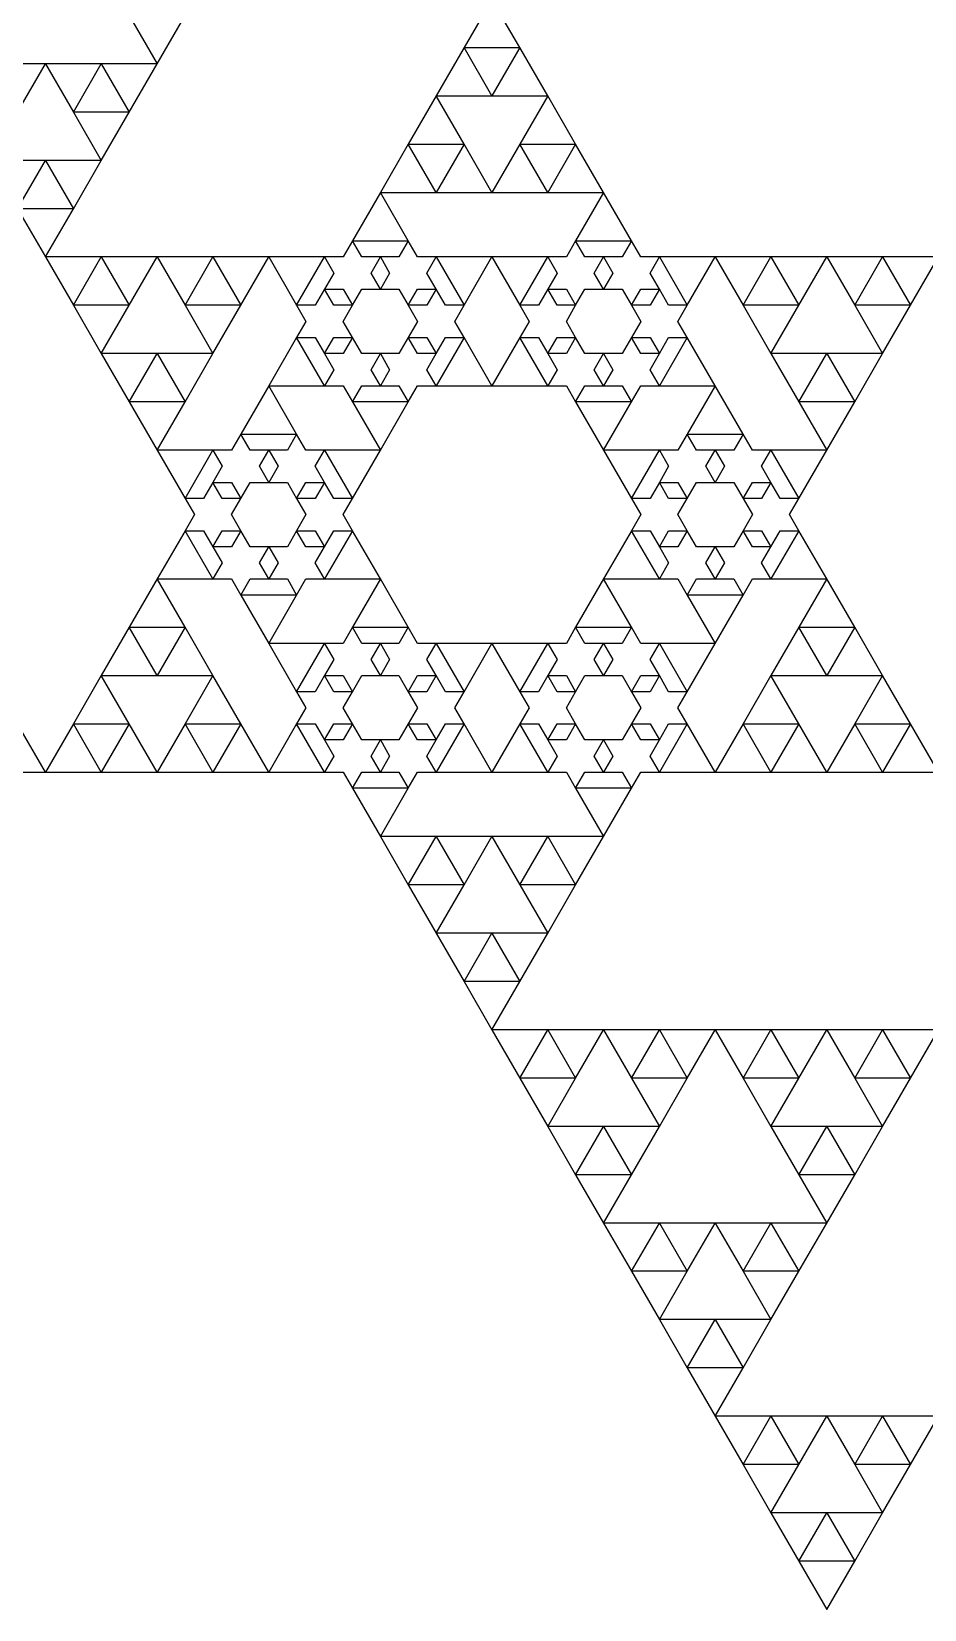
# Model space of a CAD drawing. Header units: metres. Extents: x -50 to 50, y -58 to 58.
# Drawn here: x -18.85 to -12.6, y 8.57 to 19.62 of the extents above; entities that cross this region are included whole.
import ezdxf

# ---------------------------------------------------------------- set-up
doc = ezdxf.new("R2010")
doc.units = ezdxf.units.M

msp = doc.modelspace()

# ---------------------------------------------------------------- linework, layer by layer
for p, q in [((-15.625, 19.8464), (-15.8203, 19.5081)), ((-15.4297, 19.5081), (-15.625, 19.8464)), ((-18.1641, 19.7337), (-17.9688, 19.3954)), ((-17.9688, 19.3954), (-17.7734, 19.7337)), ((-15.8203, 19.5081), (-16.0156, 19.1698)), ((-15.8203, 19.5081), (-15.4297, 19.5081)), ((-15.625, 19.1698), (-15.8203, 19.5081)), ((-15.4297, 19.5081), (-15.625, 19.1698)), ((-15.2344, 19.1698), (-15.4297, 19.5081)), ((-18.75, 19.3954), (-19.1406, 19.3954)), ((-18.9453, 19.0571), (-18.75, 19.3954)), ((-18.3594, 19.3954), (-18.75, 19.3954)), ((-18.75, 19.3954), (-18.5547, 19.0571)), ((-18.5547, 19.0571), (-18.3594, 19.3954)), ((-17.9688, 19.3954), (-18.3594, 19.3954)), ((-18.3594, 19.3954), (-18.1641, 19.0571)), ((-18.1641, 19.0571), (-17.9688, 19.3954)), ((-16.0156, 19.1698), (-16.2109, 18.8315)), ((-16.0156, 19.1698), (-15.625, 19.1698)), ((-15.8203, 18.8315), (-16.0156, 19.1698)), ((-15.625, 19.1698), (-15.2344, 19.1698)), ((-15.2344, 19.1698), (-15.4297, 18.8315)), ((-15.0391, 18.8315), (-15.2344, 19.1698)), ((-18.1641, 19.0571), (-18.5547, 19.0571)), ((-18.5547, 19.0571), (-18.3594, 18.7188)), ((-18.3594, 18.7188), (-18.1641, 19.0571)), ((-16.2109, 18.8315), (-16.4062, 18.4932)), ((-16.2109, 18.8315), (-15.8203, 18.8315)), ((-16.0156, 18.4932), (-16.2109, 18.8315)), ((-15.8203, 18.8315), (-16.0156, 18.4932)), ((-15.625, 18.4932), (-15.8203, 18.8315)), ((-15.4297, 18.8315), (-15.625, 18.4932)), ((-15.4297, 18.8315), (-15.0391, 18.8315)), ((-15.2344, 18.4932), (-15.4297, 18.8315)), ((-15.0391, 18.8315), (-15.2344, 18.4932)), ((-14.8438, 18.4932), (-15.0391, 18.8315)), ((-18.75, 18.7188), (-19.1406, 18.7188)), ((-18.9453, 18.3805), (-18.75, 18.7188)), ((-18.3594, 18.7188), (-18.75, 18.7188)), ((-18.75, 18.7188), (-18.5547, 18.3805)), ((-18.5547, 18.3805), (-18.3594, 18.7188)), ((-16.4062, 18.4932), (-16.6016, 18.1549)), ((-16.4062, 18.4932), (-16.0156, 18.4932)), ((-16.2109, 18.1549), (-16.4062, 18.4932)), ((-16.0156, 18.4932), (-15.625, 18.4932)), ((-15.625, 18.4932), (-15.2344, 18.4932)), ((-15.2344, 18.4932), (-14.8438, 18.4932)), ((-14.8438, 18.4932), (-15.0391, 18.1549)), ((-14.6484, 18.1549), (-14.8438, 18.4932)), ((-18.5547, 18.3805), (-18.9453, 18.3805)), ((-18.9453, 18.3805), (-18.75, 18.0422)), ((-18.75, 18.0422), (-18.5547, 18.3805)), ((-16.6016, 18.1549), (-16.6667, 18.0422)), ((-16.6016, 18.1549), (-16.2109, 18.1549)), ((-16.5365, 18.0422), (-16.6016, 18.1549)), ((-16.2109, 18.1549), (-16.276, 18.0422)), ((-16.1458, 18.0422), (-16.2109, 18.1549)), ((-15.0391, 18.1549), (-15.1042, 18.0422)), ((-15.0391, 18.1549), (-14.6484, 18.1549)), ((-14.974, 18.0422), (-15.0391, 18.1549)), ((-14.6484, 18.1549), (-14.7135, 18.0422)), ((-14.5833, 18.0422), (-14.6484, 18.1549)), ((-18.3594, 18.0422), (-18.75, 18.0422)), ((-18.75, 18.0422), (-18.5547, 17.7039)), ((-18.5547, 17.7039), (-18.3594, 18.0422)), ((-17.9688, 18.0422), (-18.3594, 18.0422)), ((-18.3594, 18.0422), (-18.1641, 17.7039)), ((-18.1641, 17.7039), (-17.9688, 18.0422)), ((-17.5781, 18.0422), (-17.9688, 18.0422)), ((-17.9688, 18.0422), (-17.7734, 17.7039)), ((-17.7734, 17.7039), (-17.5781, 18.0422)), ((-17.1875, 18.0422), (-17.5781, 18.0422)), ((-17.5781, 18.0422), (-17.3828, 17.7039)), ((-17.3828, 17.7039), (-17.1875, 18.0422)), ((-16.7969, 18.0422), (-17.1875, 18.0422)), ((-17.1875, 18.0422), (-16.9922, 17.7039)), ((-16.9922, 17.7039), (-16.7969, 18.0422)), ((-16.6667, 18.0422), (-16.7969, 18.0422)), ((-16.7969, 18.0422), (-16.7318, 17.9294)), ((-16.4062, 18.0422), (-16.5365, 18.0422)), ((-16.4714, 17.9294), (-16.4062, 18.0422)), ((-16.276, 18.0422), (-16.4062, 18.0422)), ((-16.4062, 18.0422), (-16.3411, 17.9294)), ((-16.0156, 18.0422), (-16.1458, 18.0422)), ((-16.0807, 17.9294), (-16.0156, 18.0422)), ((-15.625, 18.0422), (-16.0156, 18.0422)), ((-16.0156, 18.0422), (-15.8203, 17.7039)), ((-15.8203, 17.7039), (-15.625, 18.0422)), ((-15.2344, 18.0422), (-15.625, 18.0422)), ((-15.625, 18.0422), (-15.4297, 17.7039)), ((-15.4297, 17.7039), (-15.2344, 18.0422)), ((-15.1042, 18.0422), (-15.2344, 18.0422)), ((-15.2344, 18.0422), (-15.1693, 17.9294)), ((-14.8438, 18.0422), (-14.974, 18.0422)), ((-14.9089, 17.9294), (-14.8438, 18.0422)), ((-14.7135, 18.0422), (-14.8438, 18.0422)), ((-14.8438, 18.0422), (-14.7786, 17.9294)), ((-14.4531, 18.0422), (-14.5833, 18.0422)), ((-14.5182, 17.9294), (-14.4531, 18.0422)), ((-14.0625, 18.0422), (-14.4531, 18.0422)), ((-14.4531, 18.0422), (-14.2578, 17.7039)), ((-14.2578, 17.7039), (-14.0625, 18.0422)), ((-13.6719, 18.0422), (-14.0625, 18.0422)), ((-14.0625, 18.0422), (-13.8672, 17.7039)), ((-13.8672, 17.7039), (-13.6719, 18.0422)), ((-13.2812, 18.0422), (-13.6719, 18.0422)), ((-13.6719, 18.0422), (-13.4766, 17.7039)), ((-13.4766, 17.7039), (-13.2812, 18.0422)), ((-12.8906, 18.0422), (-13.2812, 18.0422)), ((-13.2812, 18.0422), (-13.0859, 17.7039)), ((-13.0859, 17.7039), (-12.8906, 18.0422)), ((-12.5, 18.0422), (-12.8906, 18.0422)), ((-12.8906, 18.0422), (-12.6953, 17.7039)), ((-12.6953, 17.7039), (-12.5, 18.0422)), ((-16.7318, 17.9294), (-16.7969, 17.8167)), ((-16.4062, 17.8167), (-16.4714, 17.9294)), ((-16.3411, 17.9294), (-16.4062, 17.8167)), ((-16.0156, 17.8167), (-16.0807, 17.9294)), ((-15.1693, 17.9294), (-15.2344, 17.8167)), ((-14.8438, 17.8167), (-14.9089, 17.9294)), ((-14.7786, 17.9294), (-14.8438, 17.8167)), ((-14.4531, 17.8167), (-14.5182, 17.9294)), ((-16.7969, 17.8167), (-16.862, 17.7039)), ((-16.7969, 17.8167), (-16.6667, 17.8167)), ((-16.7318, 17.7039), (-16.7969, 17.8167)), ((-16.6667, 17.8167), (-16.6016, 17.7039)), ((-16.6016, 17.7039), (-16.5365, 17.8167)), ((-16.5365, 17.8167), (-16.4062, 17.8167)), ((-16.4062, 17.8167), (-16.276, 17.8167)), ((-16.276, 17.8167), (-16.2109, 17.7039)), ((-16.2109, 17.7039), (-16.1458, 17.8167)), ((-16.1458, 17.8167), (-16.0156, 17.8167)), ((-16.0156, 17.8167), (-16.0807, 17.7039)), ((-15.9505, 17.7039), (-16.0156, 17.8167)), ((-15.2344, 17.8167), (-15.2995, 17.7039)), ((-15.2344, 17.8167), (-15.1042, 17.8167)), ((-15.1693, 17.7039), (-15.2344, 17.8167)), ((-15.1042, 17.8167), (-15.0391, 17.7039)), ((-15.0391, 17.7039), (-14.974, 17.8167)), ((-14.974, 17.8167), (-14.8438, 17.8167)), ((-14.8438, 17.8167), (-14.7135, 17.8167)), ((-14.7135, 17.8167), (-14.6484, 17.7039)), ((-14.6484, 17.7039), (-14.5833, 17.8167)), ((-14.5833, 17.8167), (-14.4531, 17.8167)), ((-14.4531, 17.8167), (-14.5182, 17.7039)), ((-14.388, 17.7039), (-14.4531, 17.8167)), ((-18.1641, 17.7039), (-18.5547, 17.7039)), ((-18.5547, 17.7039), (-18.3594, 17.3656)), ((-18.3594, 17.3656), (-18.1641, 17.7039)), ((-17.3828, 17.7039), (-17.7734, 17.7039)), ((-17.7734, 17.7039), (-17.5781, 17.3656)), ((-17.5781, 17.3656), (-17.3828, 17.7039)), ((-16.862, 17.7039), (-16.9922, 17.7039)), ((-16.9922, 17.7039), (-16.9271, 17.5911)), ((-16.6016, 17.7039), (-16.7318, 17.7039)), ((-16.6667, 17.5911), (-16.6016, 17.7039)), ((-16.0807, 17.7039), (-16.2109, 17.7039)), ((-16.2109, 17.7039), (-16.1458, 17.5911)), ((-15.8203, 17.7039), (-15.9505, 17.7039)), ((-15.8854, 17.5911), (-15.8203, 17.7039)), ((-15.2995, 17.7039), (-15.4297, 17.7039)), ((-15.4297, 17.7039), (-15.3646, 17.5911)), ((-15.0391, 17.7039), (-15.1693, 17.7039)), ((-15.1042, 17.5911), (-15.0391, 17.7039)), ((-14.5182, 17.7039), (-14.6484, 17.7039)), ((-14.6484, 17.7039), (-14.5833, 17.5911)), ((-14.2578, 17.7039), (-14.388, 17.7039)), ((-14.3229, 17.5911), (-14.2578, 17.7039)), ((-13.4766, 17.7039), (-13.8672, 17.7039)), ((-13.8672, 17.7039), (-13.6719, 17.3656)), ((-13.6719, 17.3656), (-13.4766, 17.7039)), ((-12.6953, 17.7039), (-13.0859, 17.7039)), ((-13.0859, 17.7039), (-12.8906, 17.3656)), ((-12.8906, 17.3656), (-12.6953, 17.7039)), ((-16.9271, 17.5911), (-16.9922, 17.4784)), ((-16.6016, 17.4784), (-16.6667, 17.5911)), ((-16.1458, 17.5911), (-16.2109, 17.4784)), ((-15.8203, 17.4784), (-15.8854, 17.5911)), ((-15.3646, 17.5911), (-15.4297, 17.4784)), ((-15.0391, 17.4784), (-15.1042, 17.5911)), ((-14.5833, 17.5911), (-14.6484, 17.4784)), ((-14.2578, 17.4784), (-14.3229, 17.5911)), ((-16.9922, 17.4784), (-17.1875, 17.1401)), ((-16.9922, 17.4784), (-16.862, 17.4784)), ((-16.7969, 17.1401), (-16.9922, 17.4784)), ((-16.862, 17.4784), (-16.7969, 17.3656)), ((-16.7969, 17.3656), (-16.7318, 17.4784)), ((-16.7318, 17.4784), (-16.6016, 17.4784)), ((-16.6016, 17.4784), (-16.6667, 17.3656)), ((-16.5365, 17.3656), (-16.6016, 17.4784)), ((-16.2109, 17.4784), (-16.276, 17.3656)), ((-16.2109, 17.4784), (-16.0807, 17.4784)), ((-16.1458, 17.3656), (-16.2109, 17.4784)), ((-16.0807, 17.4784), (-16.0156, 17.3656)), ((-16.0156, 17.3656), (-15.9505, 17.4784)), ((-15.8203, 17.4784), (-16.0156, 17.1401)), ((-15.9505, 17.4784), (-15.8203, 17.4784)), ((-15.625, 17.1401), (-15.8203, 17.4784)), ((-15.4297, 17.4784), (-15.625, 17.1401)), ((-15.4297, 17.4784), (-15.2995, 17.4784)), ((-15.2344, 17.1401), (-15.4297, 17.4784)), ((-15.2995, 17.4784), (-15.2344, 17.3656)), ((-15.2344, 17.3656), (-15.1693, 17.4784)), ((-15.1693, 17.4784), (-15.0391, 17.4784)), ((-15.0391, 17.4784), (-15.1042, 17.3656)), ((-14.974, 17.3656), (-15.0391, 17.4784)), ((-14.6484, 17.4784), (-14.7135, 17.3656)), ((-14.6484, 17.4784), (-14.5182, 17.4784)), ((-14.5833, 17.3656), (-14.6484, 17.4784)), ((-14.5182, 17.4784), (-14.4531, 17.3656)), ((-14.4531, 17.3656), (-14.388, 17.4784)), ((-14.2578, 17.4784), (-14.4531, 17.1401)), ((-14.388, 17.4784), (-14.2578, 17.4784)), ((-14.0625, 17.1401), (-14.2578, 17.4784)), ((-17.9688, 17.3656), (-18.3594, 17.3656)), ((-18.3594, 17.3656), (-18.1641, 17.0273)), ((-18.1641, 17.0273), (-17.9688, 17.3656)), ((-17.5781, 17.3656), (-17.9688, 17.3656)), ((-17.9688, 17.3656), (-17.7734, 17.0273)), ((-17.7734, 17.0273), (-17.5781, 17.3656)), ((-16.6667, 17.3656), (-16.7969, 17.3656)), ((-16.7969, 17.3656), (-16.7318, 17.2529)), ((-16.4062, 17.3656), (-16.5365, 17.3656)), ((-16.4714, 17.2529), (-16.4062, 17.3656)), ((-16.276, 17.3656), (-16.4062, 17.3656)), ((-16.4062, 17.3656), (-16.3411, 17.2529)), ((-16.0156, 17.3656), (-16.1458, 17.3656)), ((-16.0807, 17.2529), (-16.0156, 17.3656)), ((-15.1042, 17.3656), (-15.2344, 17.3656)), ((-15.2344, 17.3656), (-15.1693, 17.2529)), ((-14.8438, 17.3656), (-14.974, 17.3656)), ((-14.9089, 17.2529), (-14.8438, 17.3656)), ((-14.7135, 17.3656), (-14.8438, 17.3656)), ((-14.8438, 17.3656), (-14.7786, 17.2529)), ((-14.4531, 17.3656), (-14.5833, 17.3656)), ((-14.5182, 17.2529), (-14.4531, 17.3656)), ((-13.2812, 17.3656), (-13.6719, 17.3656)), ((-13.6719, 17.3656), (-13.4766, 17.0273)), ((-13.4766, 17.0273), (-13.2812, 17.3656)), ((-12.8906, 17.3656), (-13.2812, 17.3656)), ((-13.2812, 17.3656), (-13.0859, 17.0273)), ((-13.0859, 17.0273), (-12.8906, 17.3656)), ((-16.7318, 17.2529), (-16.7969, 17.1401)), ((-16.4062, 17.1401), (-16.4714, 17.2529)), ((-16.3411, 17.2529), (-16.4062, 17.1401)), ((-16.0156, 17.1401), (-16.0807, 17.2529)), ((-15.1693, 17.2529), (-15.2344, 17.1401)), ((-14.8438, 17.1401), (-14.9089, 17.2529)), ((-14.7786, 17.2529), (-14.8438, 17.1401)), ((-14.4531, 17.1401), (-14.5182, 17.2529)), ((-17.1875, 17.1401), (-17.3828, 16.8018)), ((-17.1875, 17.1401), (-16.7969, 17.1401)), ((-16.9922, 16.8018), (-17.1875, 17.1401)), ((-16.7969, 17.1401), (-16.6667, 17.1401)), ((-16.6667, 17.1401), (-16.6016, 17.0273)), ((-16.6016, 17.0273), (-16.5365, 17.1401)), ((-16.5365, 17.1401), (-16.4062, 17.1401)), ((-16.4062, 17.1401), (-16.276, 17.1401)), ((-16.276, 17.1401), (-16.2109, 17.0273)), ((-16.2109, 17.0273), (-16.1458, 17.1401)), ((-16.1458, 17.1401), (-16.0156, 17.1401)), ((-16.0156, 17.1401), (-15.625, 17.1401)), ((-15.625, 17.1401), (-15.2344, 17.1401)), ((-15.2344, 17.1401), (-15.1042, 17.1401)), ((-15.1042, 17.1401), (-15.0391, 17.0273)), ((-15.0391, 17.0273), (-14.974, 17.1401)), ((-14.974, 17.1401), (-14.8438, 17.1401)), ((-14.8438, 17.1401), (-14.7135, 17.1401)), ((-14.7135, 17.1401), (-14.6484, 17.0273)), ((-14.6484, 17.0273), (-14.5833, 17.1401)), ((-14.5833, 17.1401), (-14.4531, 17.1401)), ((-14.4531, 17.1401), (-14.0625, 17.1401)), ((-14.0625, 17.1401), (-14.2578, 16.8018)), ((-13.8672, 16.8018), (-14.0625, 17.1401)), ((-17.7734, 17.0273), (-18.1641, 17.0273)), ((-18.1641, 17.0273), (-17.9688, 16.689)), ((-17.9688, 16.689), (-17.7734, 17.0273)), ((-16.2109, 17.0273), (-16.6016, 17.0273)), ((-16.6016, 17.0273), (-16.4062, 16.689)), ((-16.4062, 16.689), (-16.2109, 17.0273)), ((-14.6484, 17.0273), (-15.0391, 17.0273)), ((-15.0391, 17.0273), (-14.8438, 16.689)), ((-14.8438, 16.689), (-14.6484, 17.0273)), ((-13.0859, 17.0273), (-13.4766, 17.0273)), ((-13.4766, 17.0273), (-13.2812, 16.689)), ((-13.2812, 16.689), (-13.0859, 17.0273)), ((-17.3828, 16.8018), (-17.4479, 16.689)), ((-17.3828, 16.8018), (-16.9922, 16.8018)), ((-17.3177, 16.689), (-17.3828, 16.8018)), ((-16.9922, 16.8018), (-17.0573, 16.689)), ((-16.9271, 16.689), (-16.9922, 16.8018)), ((-14.2578, 16.8018), (-14.3229, 16.689)), ((-14.2578, 16.8018), (-13.8672, 16.8018)), ((-14.1927, 16.689), (-14.2578, 16.8018)), ((-13.8672, 16.8018), (-13.9323, 16.689)), ((-13.8021, 16.689), (-13.8672, 16.8018)), ((-17.5781, 16.689), (-17.9688, 16.689)), ((-17.9688, 16.689), (-17.7734, 16.3507)), ((-17.7734, 16.3507), (-17.5781, 16.689)), ((-17.4479, 16.689), (-17.5781, 16.689)), ((-17.5781, 16.689), (-17.513, 16.5763)), ((-17.1875, 16.689), (-17.3177, 16.689)), ((-17.2526, 16.5763), (-17.1875, 16.689)), ((-17.0573, 16.689), (-17.1875, 16.689)), ((-17.1875, 16.689), (-17.1224, 16.5763)), ((-16.7969, 16.689), (-16.9271, 16.689)), ((-16.862, 16.5763), (-16.7969, 16.689)), ((-16.4062, 16.689), (-16.7969, 16.689)), ((-16.7969, 16.689), (-16.6016, 16.3507)), ((-16.6016, 16.3507), (-16.4062, 16.689)), ((-14.4531, 16.689), (-14.8438, 16.689)), ((-14.8438, 16.689), (-14.6484, 16.3507)), ((-14.6484, 16.3507), (-14.4531, 16.689)), ((-14.3229, 16.689), (-14.4531, 16.689)), ((-14.4531, 16.689), (-14.388, 16.5763)), ((-14.0625, 16.689), (-14.1927, 16.689)), ((-14.1276, 16.5763), (-14.0625, 16.689)), ((-13.9323, 16.689), (-14.0625, 16.689)), ((-14.0625, 16.689), (-13.9974, 16.5763)), ((-13.6719, 16.689), (-13.8021, 16.689)), ((-13.737, 16.5763), (-13.6719, 16.689)), ((-13.2812, 16.689), (-13.6719, 16.689)), ((-13.6719, 16.689), (-13.4766, 16.3507)), ((-13.4766, 16.3507), (-13.2812, 16.689)), ((-17.513, 16.5763), (-17.5781, 16.4635)), ((-17.1875, 16.4635), (-17.2526, 16.5763)), ((-17.1224, 16.5763), (-17.1875, 16.4635)), ((-16.7969, 16.4635), (-16.862, 16.5763)), ((-14.388, 16.5763), (-14.4531, 16.4635)), ((-14.0625, 16.4635), (-14.1276, 16.5763)), ((-13.9974, 16.5763), (-14.0625, 16.4635)), ((-13.6719, 16.4635), (-13.737, 16.5763)), ((-17.5781, 16.4635), (-17.6432, 16.3507)), ((-17.5781, 16.4635), (-17.4479, 16.4635)), ((-17.513, 16.3507), (-17.5781, 16.4635)), ((-17.4479, 16.4635), (-17.3828, 16.3507)), ((-17.3828, 16.3507), (-17.3177, 16.4635)), ((-17.3177, 16.4635), (-17.1875, 16.4635)), ((-17.1875, 16.4635), (-17.0573, 16.4635)), ((-17.0573, 16.4635), (-16.9922, 16.3507)), ((-16.9922, 16.3507), (-16.9271, 16.4635)), ((-16.9271, 16.4635), (-16.7969, 16.4635)), ((-16.7969, 16.4635), (-16.862, 16.3507)), ((-16.7318, 16.3507), (-16.7969, 16.4635)), ((-14.4531, 16.4635), (-14.5182, 16.3507)), ((-14.4531, 16.4635), (-14.3229, 16.4635)), ((-14.388, 16.3507), (-14.4531, 16.4635)), ((-14.3229, 16.4635), (-14.2578, 16.3507)), ((-14.2578, 16.3507), (-14.1927, 16.4635)), ((-14.1927, 16.4635), (-14.0625, 16.4635)), ((-14.0625, 16.4635), (-13.9323, 16.4635)), ((-13.9323, 16.4635), (-13.8672, 16.3507)), ((-13.8672, 16.3507), (-13.8021, 16.4635)), ((-13.8021, 16.4635), (-13.6719, 16.4635)), ((-13.6719, 16.4635), (-13.737, 16.3507)), ((-13.6068, 16.3507), (-13.6719, 16.4635)), ((-17.6432, 16.3507), (-17.7734, 16.3507)), ((-17.7734, 16.3507), (-17.7083, 16.238)), ((-17.3828, 16.3507), (-17.513, 16.3507)), ((-17.4479, 16.238), (-17.3828, 16.3507)), ((-16.862, 16.3507), (-16.9922, 16.3507)), ((-16.9922, 16.3507), (-16.9271, 16.238)), ((-16.6016, 16.3507), (-16.7318, 16.3507)), ((-16.6667, 16.238), (-16.6016, 16.3507)), ((-14.5182, 16.3507), (-14.6484, 16.3507)), ((-14.6484, 16.3507), (-14.5833, 16.238)), ((-14.2578, 16.3507), (-14.388, 16.3507)), ((-14.3229, 16.238), (-14.2578, 16.3507)), ((-13.737, 16.3507), (-13.8672, 16.3507)), ((-13.8672, 16.3507), (-13.8021, 16.238)), ((-13.4766, 16.3507), (-13.6068, 16.3507)), ((-13.5417, 16.238), (-13.4766, 16.3507)), ((-17.7083, 16.238), (-17.7734, 16.1252)), ((-17.3828, 16.1252), (-17.4479, 16.238)), ((-16.9271, 16.238), (-16.9922, 16.1252)), ((-16.6016, 16.1252), (-16.6667, 16.238)), ((-14.5833, 16.238), (-14.6484, 16.1252)), ((-14.2578, 16.1252), (-14.3229, 16.238)), ((-13.8021, 16.238), (-13.8672, 16.1252)), ((-13.4766, 16.1252), (-13.5417, 16.238)), ((-17.7734, 16.1252), (-17.9688, 15.7869)), ((-17.7734, 16.1252), (-17.6432, 16.1252)), ((-17.5781, 15.7869), (-17.7734, 16.1252)), ((-17.6432, 16.1252), (-17.5781, 16.0125)), ((-17.5781, 16.0125), (-17.513, 16.1252)), ((-17.513, 16.1252), (-17.3828, 16.1252)), ((-17.3828, 16.1252), (-17.4479, 16.0125)), ((-17.3177, 16.0125), (-17.3828, 16.1252)), ((-16.9922, 16.1252), (-17.0573, 16.0125)), ((-16.9922, 16.1252), (-16.862, 16.1252)), ((-16.9271, 16.0125), (-16.9922, 16.1252)), ((-16.862, 16.1252), (-16.7969, 16.0125)), ((-16.7969, 16.0125), (-16.7318, 16.1252)), ((-16.6016, 16.1252), (-16.7969, 15.7869)), ((-16.7318, 16.1252), (-16.6016, 16.1252)), ((-16.4062, 15.7869), (-16.6016, 16.1252)), ((-14.6484, 16.1252), (-14.8438, 15.7869)), ((-14.6484, 16.1252), (-14.5182, 16.1252)), ((-14.4531, 15.7869), (-14.6484, 16.1252)), ((-14.5182, 16.1252), (-14.4531, 16.0125)), ((-14.4531, 16.0125), (-14.388, 16.1252)), ((-14.388, 16.1252), (-14.2578, 16.1252)), ((-14.2578, 16.1252), (-14.3229, 16.0125)), ((-14.1927, 16.0125), (-14.2578, 16.1252)), ((-13.8672, 16.1252), (-13.9323, 16.0125)), ((-13.8672, 16.1252), (-13.737, 16.1252)), ((-13.8021, 16.0125), (-13.8672, 16.1252)), ((-13.737, 16.1252), (-13.6719, 16.0125)), ((-13.6719, 16.0125), (-13.6068, 16.1252)), ((-13.4766, 16.1252), (-13.6719, 15.7869)), ((-13.6068, 16.1252), (-13.4766, 16.1252)), ((-13.2812, 15.7869), (-13.4766, 16.1252)), ((-17.4479, 16.0125), (-17.5781, 16.0125)), ((-17.5781, 16.0125), (-17.513, 15.8997)), ((-17.1875, 16.0125), (-17.3177, 16.0125)), ((-17.2526, 15.8997), (-17.1875, 16.0125)), ((-17.0573, 16.0125), (-17.1875, 16.0125)), ((-17.1875, 16.0125), (-17.1224, 15.8997)), ((-16.7969, 16.0125), (-16.9271, 16.0125)), ((-16.862, 15.8997), (-16.7969, 16.0125)), ((-14.3229, 16.0125), (-14.4531, 16.0125)), ((-14.4531, 16.0125), (-14.388, 15.8997)), ((-14.0625, 16.0125), (-14.1927, 16.0125)), ((-14.1276, 15.8997), (-14.0625, 16.0125)), ((-13.9323, 16.0125), (-14.0625, 16.0125)), ((-14.0625, 16.0125), (-13.9974, 15.8997)), ((-13.6719, 16.0125), (-13.8021, 16.0125)), ((-13.737, 15.8997), (-13.6719, 16.0125)), ((-17.513, 15.8997), (-17.5781, 15.7869)), ((-17.1875, 15.7869), (-17.2526, 15.8997)), ((-17.1224, 15.8997), (-17.1875, 15.7869)), ((-16.7969, 15.7869), (-16.862, 15.8997)), ((-14.388, 15.8997), (-14.4531, 15.7869)), ((-14.0625, 15.7869), (-14.1276, 15.8997)), ((-13.9974, 15.8997), (-14.0625, 15.7869)), ((-13.6719, 15.7869), (-13.737, 15.8997)), ((-17.9688, 15.7869), (-18.1641, 15.4486)), ((-17.9688, 15.7869), (-17.5781, 15.7869)), ((-17.7734, 15.4486), (-17.9688, 15.7869)), ((-17.5781, 15.7869), (-17.4479, 15.7869)), ((-17.4479, 15.7869), (-17.3828, 15.6742)), ((-17.3828, 15.6742), (-17.3177, 15.7869)), ((-17.3177, 15.7869), (-17.1875, 15.7869)), ((-17.1875, 15.7869), (-17.0573, 15.7869)), ((-17.0573, 15.7869), (-16.9922, 15.6742)), ((-16.9922, 15.6742), (-16.9271, 15.7869)), ((-16.9271, 15.7869), (-16.7969, 15.7869)), ((-16.7969, 15.7869), (-16.4062, 15.7869)), ((-16.4062, 15.7869), (-16.6016, 15.4486)), ((-16.2109, 15.4486), (-16.4062, 15.7869)), ((-14.8438, 15.7869), (-15.0391, 15.4486)), ((-14.8438, 15.7869), (-14.4531, 15.7869)), ((-14.6484, 15.4486), (-14.8438, 15.7869)), ((-14.4531, 15.7869), (-14.3229, 15.7869)), ((-14.3229, 15.7869), (-14.2578, 15.6742)), ((-14.2578, 15.6742), (-14.1927, 15.7869)), ((-14.1927, 15.7869), (-14.0625, 15.7869)), ((-14.0625, 15.7869), (-13.9323, 15.7869)), ((-13.9323, 15.7869), (-13.8672, 15.6742)), ((-13.8672, 15.6742), (-13.8021, 15.7869)), ((-13.8021, 15.7869), (-13.6719, 15.7869)), ((-13.6719, 15.7869), (-13.2812, 15.7869)), ((-13.2812, 15.7869), (-13.4766, 15.4486)), ((-13.0859, 15.4486), (-13.2812, 15.7869)), ((-16.9922, 15.6742), (-17.3828, 15.6742)), ((-17.3828, 15.6742), (-17.1875, 15.3359)), ((-17.1875, 15.3359), (-16.9922, 15.6742)), ((-13.8672, 15.6742), (-14.2578, 15.6742)), ((-14.2578, 15.6742), (-14.0625, 15.3359)), ((-14.0625, 15.3359), (-13.8672, 15.6742)), ((-18.1641, 15.4486), (-18.3594, 15.1103)), ((-18.1641, 15.4486), (-17.7734, 15.4486)), ((-17.9688, 15.1103), (-18.1641, 15.4486)), ((-17.7734, 15.4486), (-17.9688, 15.1103)), ((-17.5781, 15.1103), (-17.7734, 15.4486)), ((-16.6016, 15.4486), (-16.6667, 15.3359)), ((-16.6016, 15.4486), (-16.2109, 15.4486)), ((-16.5365, 15.3359), (-16.6016, 15.4486)), ((-16.2109, 15.4486), (-16.276, 15.3359)), ((-16.1458, 15.3359), (-16.2109, 15.4486)), ((-15.0391, 15.4486), (-15.1042, 15.3359)), ((-15.0391, 15.4486), (-14.6484, 15.4486)), ((-14.974, 15.3359), (-15.0391, 15.4486)), ((-14.6484, 15.4486), (-14.7135, 15.3359)), ((-14.5833, 15.3359), (-14.6484, 15.4486)), ((-13.4766, 15.4486), (-13.6719, 15.1103)), ((-13.4766, 15.4486), (-13.0859, 15.4486)), ((-13.2812, 15.1103), (-13.4766, 15.4486)), ((-13.0859, 15.4486), (-13.2812, 15.1103)), ((-12.8906, 15.1103), (-13.0859, 15.4486)), ((-16.7969, 15.3359), (-17.1875, 15.3359)), ((-17.1875, 15.3359), (-16.9922, 14.9976)), ((-16.9922, 14.9976), (-16.7969, 15.3359)), ((-16.6667, 15.3359), (-16.7969, 15.3359)), ((-16.7969, 15.3359), (-16.7318, 15.2231)), ((-16.4062, 15.3359), (-16.5365, 15.3359)), ((-16.4714, 15.2231), (-16.4062, 15.3359)), ((-16.276, 15.3359), (-16.4062, 15.3359)), ((-16.4062, 15.3359), (-16.3411, 15.2231)), ((-16.0156, 15.3359), (-16.1458, 15.3359)), ((-16.0807, 15.2231), (-16.0156, 15.3359)), ((-15.625, 15.3359), (-16.0156, 15.3359)), ((-16.0156, 15.3359), (-15.8203, 14.9976)), ((-15.8203, 14.9976), (-15.625, 15.3359)), ((-15.2344, 15.3359), (-15.625, 15.3359)), ((-15.625, 15.3359), (-15.4297, 14.9976)), ((-15.4297, 14.9976), (-15.2344, 15.3359)), ((-15.1042, 15.3359), (-15.2344, 15.3359)), ((-15.2344, 15.3359), (-15.1693, 15.2231)), ((-14.8438, 15.3359), (-14.974, 15.3359)), ((-14.9089, 15.2231), (-14.8438, 15.3359)), ((-14.7135, 15.3359), (-14.8438, 15.3359)), ((-14.8438, 15.3359), (-14.7786, 15.2231)), ((-14.4531, 15.3359), (-14.5833, 15.3359)), ((-14.5182, 15.2231), (-14.4531, 15.3359)), ((-14.0625, 15.3359), (-14.4531, 15.3359)), ((-14.4531, 15.3359), (-14.2578, 14.9976)), ((-14.2578, 14.9976), (-14.0625, 15.3359)), ((-16.7318, 15.2231), (-16.7969, 15.1103)), ((-16.4062, 15.1103), (-16.4714, 15.2231)), ((-16.3411, 15.2231), (-16.4062, 15.1103)), ((-16.0156, 15.1103), (-16.0807, 15.2231)), ((-15.1693, 15.2231), (-15.2344, 15.1103)), ((-14.8438, 15.1103), (-14.9089, 15.2231)), ((-14.7786, 15.2231), (-14.8438, 15.1103)), ((-14.4531, 15.1103), (-14.5182, 15.2231)), ((-18.3594, 15.1103), (-18.5547, 14.772)), ((-18.3594, 15.1103), (-17.9688, 15.1103)), ((-18.1641, 14.772), (-18.3594, 15.1103)), ((-17.9688, 15.1103), (-17.5781, 15.1103)), ((-17.5781, 15.1103), (-17.7734, 14.772)), ((-17.3828, 14.772), (-17.5781, 15.1103)), ((-16.7969, 15.1103), (-16.862, 14.9976)), ((-16.7969, 15.1103), (-16.6667, 15.1103)), ((-16.7318, 14.9976), (-16.7969, 15.1103)), ((-16.6667, 15.1103), (-16.6016, 14.9976)), ((-16.6016, 14.9976), (-16.5365, 15.1103)), ((-16.5365, 15.1103), (-16.4062, 15.1103)), ((-16.4062, 15.1103), (-16.276, 15.1103)), ((-16.276, 15.1103), (-16.2109, 14.9976)), ((-16.2109, 14.9976), (-16.1458, 15.1103)), ((-16.1458, 15.1103), (-16.0156, 15.1103)), ((-16.0156, 15.1103), (-16.0807, 14.9976)), ((-15.9505, 14.9976), (-16.0156, 15.1103)), ((-15.2344, 15.1103), (-15.2995, 14.9976)), ((-15.2344, 15.1103), (-15.1042, 15.1103)), ((-15.1693, 14.9976), (-15.2344, 15.1103)), ((-15.1042, 15.1103), (-15.0391, 14.9976)), ((-15.0391, 14.9976), (-14.974, 15.1103)), ((-14.974, 15.1103), (-14.8438, 15.1103)), ((-14.8438, 15.1103), (-14.7135, 15.1103)), ((-14.7135, 15.1103), (-14.6484, 14.9976)), ((-14.6484, 14.9976), (-14.5833, 15.1103)), ((-14.5833, 15.1103), (-14.4531, 15.1103)), ((-14.4531, 15.1103), (-14.5182, 14.9976)), ((-14.388, 14.9976), (-14.4531, 15.1103)), ((-13.6719, 15.1103), (-13.8672, 14.772)), ((-13.6719, 15.1103), (-13.2812, 15.1103)), ((-13.4766, 14.772), (-13.6719, 15.1103)), ((-13.2812, 15.1103), (-12.8906, 15.1103)), ((-12.8906, 15.1103), (-13.0859, 14.772)), ((-12.6953, 14.772), (-12.8906, 15.1103)), ((-16.862, 14.9976), (-16.9922, 14.9976)), ((-16.9922, 14.9976), (-16.9271, 14.8848)), ((-16.6016, 14.9976), (-16.7318, 14.9976)), ((-16.6667, 14.8848), (-16.6016, 14.9976)), ((-16.0807, 14.9976), (-16.2109, 14.9976)), ((-16.2109, 14.9976), (-16.1458, 14.8848)), ((-15.8203, 14.9976), (-15.9505, 14.9976)), ((-15.8854, 14.8848), (-15.8203, 14.9976)), ((-15.2995, 14.9976), (-15.4297, 14.9976)), ((-15.4297, 14.9976), (-15.3646, 14.8848)), ((-15.0391, 14.9976), (-15.1693, 14.9976)), ((-15.1042, 14.8848), (-15.0391, 14.9976)), ((-14.5182, 14.9976), (-14.6484, 14.9976)), ((-14.6484, 14.9976), (-14.5833, 14.8848)), ((-14.2578, 14.9976), (-14.388, 14.9976)), ((-14.3229, 14.8848), (-14.2578, 14.9976)), ((-16.9271, 14.8848), (-16.9922, 14.772)), ((-16.6016, 14.772), (-16.6667, 14.8848)), ((-16.1458, 14.8848), (-16.2109, 14.772)), ((-15.8203, 14.772), (-15.8854, 14.8848)), ((-15.3646, 14.8848), (-15.4297, 14.772)), ((-15.0391, 14.772), (-15.1042, 14.8848)), ((-14.5833, 14.8848), (-14.6484, 14.772)), ((-14.2578, 14.772), (-14.3229, 14.8848)), ((-18.75, 14.4337), (-18.9453, 14.772)), ((-18.5547, 14.772), (-18.75, 14.4337)), ((-18.5547, 14.772), (-18.1641, 14.772)), ((-18.3594, 14.4337), (-18.5547, 14.772)), ((-18.1641, 14.772), (-18.3594, 14.4337)), ((-17.9688, 14.4337), (-18.1641, 14.772)), ((-17.7734, 14.772), (-17.9688, 14.4337)), ((-17.7734, 14.772), (-17.3828, 14.772)), ((-17.5781, 14.4337), (-17.7734, 14.772)), ((-17.3828, 14.772), (-17.5781, 14.4337)), ((-17.1875, 14.4337), (-17.3828, 14.772)), ((-16.9922, 14.772), (-17.1875, 14.4337)), ((-16.9922, 14.772), (-16.862, 14.772)), ((-16.7969, 14.4337), (-16.9922, 14.772)), ((-16.862, 14.772), (-16.7969, 14.6593)), ((-16.7969, 14.6593), (-16.7318, 14.772)), ((-16.7318, 14.772), (-16.6016, 14.772)), ((-16.6016, 14.772), (-16.6667, 14.6593)), ((-16.5365, 14.6593), (-16.6016, 14.772)), ((-16.2109, 14.772), (-16.276, 14.6593)), ((-16.2109, 14.772), (-16.0807, 14.772)), ((-16.1458, 14.6593), (-16.2109, 14.772)), ((-16.0807, 14.772), (-16.0156, 14.6593)), ((-16.0156, 14.6593), (-15.9505, 14.772)), ((-15.8203, 14.772), (-16.0156, 14.4337)), ((-15.9505, 14.772), (-15.8203, 14.772)), ((-15.625, 14.4337), (-15.8203, 14.772)), ((-15.4297, 14.772), (-15.625, 14.4337)), ((-15.4297, 14.772), (-15.2995, 14.772)), ((-15.2344, 14.4337), (-15.4297, 14.772)), ((-15.2995, 14.772), (-15.2344, 14.6593)), ((-15.2344, 14.6593), (-15.1693, 14.772)), ((-15.1693, 14.772), (-15.0391, 14.772)), ((-15.0391, 14.772), (-15.1042, 14.6593)), ((-14.974, 14.6593), (-15.0391, 14.772)), ((-14.6484, 14.772), (-14.7135, 14.6593)), ((-14.6484, 14.772), (-14.5182, 14.772)), ((-14.5833, 14.6593), (-14.6484, 14.772)), ((-14.5182, 14.772), (-14.4531, 14.6593)), ((-14.4531, 14.6593), (-14.388, 14.772)), ((-14.2578, 14.772), (-14.4531, 14.4337)), ((-14.388, 14.772), (-14.2578, 14.772)), ((-14.0625, 14.4337), (-14.2578, 14.772)), ((-13.8672, 14.772), (-14.0625, 14.4337)), ((-13.8672, 14.772), (-13.4766, 14.772)), ((-13.6719, 14.4337), (-13.8672, 14.772)), ((-13.4766, 14.772), (-13.6719, 14.4337)), ((-13.2812, 14.4337), (-13.4766, 14.772)), ((-13.0859, 14.772), (-13.2812, 14.4337)), ((-13.0859, 14.772), (-12.6953, 14.772)), ((-12.8906, 14.4337), (-13.0859, 14.772)), ((-12.6953, 14.772), (-12.8906, 14.4337)), ((-12.5, 14.4337), (-12.6953, 14.772)), ((-16.6667, 14.6593), (-16.7969, 14.6593)), ((-16.7969, 14.6593), (-16.7318, 14.5465)), ((-16.4062, 14.6593), (-16.5365, 14.6593)), ((-16.4714, 14.5465), (-16.4062, 14.6593)), ((-16.276, 14.6593), (-16.4062, 14.6593)), ((-16.4062, 14.6593), (-16.3411, 14.5465)), ((-16.0156, 14.6593), (-16.1458, 14.6593)), ((-16.0807, 14.5465), (-16.0156, 14.6593)), ((-15.1042, 14.6593), (-15.2344, 14.6593)), ((-15.2344, 14.6593), (-15.1693, 14.5465)), ((-14.8438, 14.6593), (-14.974, 14.6593)), ((-14.9089, 14.5465), (-14.8438, 14.6593)), ((-14.7135, 14.6593), (-14.8438, 14.6593)), ((-14.8438, 14.6593), (-14.7786, 14.5465)), ((-14.4531, 14.6593), (-14.5833, 14.6593)), ((-14.5182, 14.5465), (-14.4531, 14.6593)), ((-16.7318, 14.5465), (-16.7969, 14.4337)), ((-16.4062, 14.4337), (-16.4714, 14.5465)), ((-16.3411, 14.5465), (-16.4062, 14.4337)), ((-16.0156, 14.4337), (-16.0807, 14.5465)), ((-15.1693, 14.5465), (-15.2344, 14.4337)), ((-14.8438, 14.4337), (-14.9089, 14.5465)), ((-14.7786, 14.5465), (-14.8438, 14.4337)), ((-14.4531, 14.4337), (-14.5182, 14.5465)), ((-19.1406, 14.4337), (-18.75, 14.4337)), ((-18.75, 14.4337), (-18.3594, 14.4337)), ((-18.3594, 14.4337), (-17.9688, 14.4337)), ((-17.9688, 14.4337), (-17.5781, 14.4337)), ((-17.5781, 14.4337), (-17.1875, 14.4337)), ((-17.1875, 14.4337), (-16.7969, 14.4337)), ((-16.7969, 14.4337), (-16.6667, 14.4337)), ((-16.6667, 14.4337), (-16.6016, 14.321)), ((-16.6016, 14.321), (-16.5365, 14.4337)), ((-16.5365, 14.4337), (-16.4062, 14.4337)), ((-16.4062, 14.4337), (-16.276, 14.4337)), ((-16.276, 14.4337), (-16.2109, 14.321)), ((-16.2109, 14.321), (-16.1458, 14.4337)), ((-16.1458, 14.4337), (-16.0156, 14.4337)), ((-16.0156, 14.4337), (-15.625, 14.4337)), ((-15.625, 14.4337), (-15.2344, 14.4337)), ((-15.2344, 14.4337), (-15.1042, 14.4337)), ((-15.1042, 14.4337), (-15.0391, 14.321)), ((-15.0391, 14.321), (-14.974, 14.4337)), ((-14.974, 14.4337), (-14.8438, 14.4337)), ((-14.8438, 14.4337), (-14.7135, 14.4337)), ((-14.7135, 14.4337), (-14.6484, 14.321)), ((-14.6484, 14.321), (-14.5833, 14.4337)), ((-14.5833, 14.4337), (-14.4531, 14.4337)), ((-14.4531, 14.4337), (-14.0625, 14.4337)), ((-14.0625, 14.4337), (-13.6719, 14.4337)), ((-13.6719, 14.4337), (-13.2812, 14.4337)), ((-13.2812, 14.4337), (-12.8906, 14.4337)), ((-12.8906, 14.4337), (-12.5, 14.4337)), ((-16.2109, 14.321), (-16.6016, 14.321)), ((-16.6016, 14.321), (-16.4062, 13.9827)), ((-16.4062, 13.9827), (-16.2109, 14.321)), ((-14.6484, 14.321), (-15.0391, 14.321)), ((-15.0391, 14.321), (-14.8438, 13.9827)), ((-14.8438, 13.9827), (-14.6484, 14.321)), ((-16.0156, 13.9827), (-16.4062, 13.9827)), ((-16.4062, 13.9827), (-16.2109, 13.6444)), ((-16.2109, 13.6444), (-16.0156, 13.9827)), ((-15.625, 13.9827), (-16.0156, 13.9827)), ((-16.0156, 13.9827), (-15.8203, 13.6444)), ((-15.8203, 13.6444), (-15.625, 13.9827)), ((-15.2344, 13.9827), (-15.625, 13.9827)), ((-15.625, 13.9827), (-15.4297, 13.6444)), ((-15.4297, 13.6444), (-15.2344, 13.9827)), ((-14.8438, 13.9827), (-15.2344, 13.9827)), ((-15.2344, 13.9827), (-15.0391, 13.6444)), ((-15.0391, 13.6444), (-14.8438, 13.9827)), ((-15.8203, 13.6444), (-16.2109, 13.6444)), ((-16.2109, 13.6444), (-16.0156, 13.3061)), ((-16.0156, 13.3061), (-15.8203, 13.6444)), ((-15.0391, 13.6444), (-15.4297, 13.6444)), ((-15.4297, 13.6444), (-15.2344, 13.3061)), ((-15.2344, 13.3061), (-15.0391, 13.6444)), ((-15.625, 13.3061), (-16.0156, 13.3061)), ((-16.0156, 13.3061), (-15.8203, 12.9678)), ((-15.8203, 12.9678), (-15.625, 13.3061)), ((-15.2344, 13.3061), (-15.625, 13.3061)), ((-15.625, 13.3061), (-15.4297, 12.9678)), ((-15.4297, 12.9678), (-15.2344, 13.3061)), ((-15.4297, 12.9678), (-15.8203, 12.9678)), ((-15.8203, 12.9678), (-15.625, 12.6295)), ((-15.625, 12.6295), (-15.4297, 12.9678)), ((-15.2344, 12.6295), (-15.625, 12.6295)), ((-15.625, 12.6295), (-15.4297, 12.2912)), ((-15.4297, 12.2912), (-15.2344, 12.6295)), ((-14.8438, 12.6295), (-15.2344, 12.6295)), ((-15.2344, 12.6295), (-15.0391, 12.2912)), ((-15.0391, 12.2912), (-14.8438, 12.6295)), ((-14.4531, 12.6295), (-14.8438, 12.6295)), ((-14.8438, 12.6295), (-14.6484, 12.2912)), ((-14.6484, 12.2912), (-14.4531, 12.6295)), ((-14.0625, 12.6295), (-14.4531, 12.6295)), ((-14.4531, 12.6295), (-14.2578, 12.2912)), ((-14.2578, 12.2912), (-14.0625, 12.6295)), ((-13.6719, 12.6295), (-14.0625, 12.6295)), ((-14.0625, 12.6295), (-13.8672, 12.2912)), ((-13.8672, 12.2912), (-13.6719, 12.6295)), ((-13.2812, 12.6295), (-13.6719, 12.6295)), ((-13.6719, 12.6295), (-13.4766, 12.2912)), ((-13.4766, 12.2912), (-13.2812, 12.6295)), ((-12.8906, 12.6295), (-13.2812, 12.6295)), ((-13.2812, 12.6295), (-13.0859, 12.2912)), ((-13.0859, 12.2912), (-12.8906, 12.6295)), ((-12.5, 12.6295), (-12.8906, 12.6295)), ((-12.8906, 12.6295), (-12.6953, 12.2912)), ((-12.6953, 12.2912), (-12.5, 12.6295)), ((-15.0391, 12.2912), (-15.4297, 12.2912)), ((-15.4297, 12.2912), (-15.2344, 11.953)), ((-15.2344, 11.953), (-15.0391, 12.2912)), ((-14.2578, 12.2912), (-14.6484, 12.2912)), ((-14.6484, 12.2912), (-14.4531, 11.953)), ((-14.4531, 11.953), (-14.2578, 12.2912)), ((-13.4766, 12.2912), (-13.8672, 12.2912)), ((-13.8672, 12.2912), (-13.6719, 11.953)), ((-13.6719, 11.953), (-13.4766, 12.2912)), ((-12.6953, 12.2912), (-13.0859, 12.2912)), ((-13.0859, 12.2912), (-12.8906, 11.953)), ((-12.8906, 11.953), (-12.6953, 12.2912)), ((-14.8438, 11.953), (-15.2344, 11.953)), ((-15.2344, 11.953), (-15.0391, 11.6147)), ((-15.0391, 11.6147), (-14.8438, 11.953)), ((-14.4531, 11.953), (-14.8438, 11.953)), ((-14.8438, 11.953), (-14.6484, 11.6147)), ((-14.6484, 11.6147), (-14.4531, 11.953)), ((-13.2812, 11.953), (-13.6719, 11.953)), ((-13.6719, 11.953), (-13.4766, 11.6147)), ((-13.4766, 11.6147), (-13.2812, 11.953)), ((-12.8906, 11.953), (-13.2812, 11.953)), ((-13.2812, 11.953), (-13.0859, 11.6147)), ((-13.0859, 11.6147), (-12.8906, 11.953)), ((-14.6484, 11.6147), (-15.0391, 11.6147)), ((-15.0391, 11.6147), (-14.8438, 11.2764)), ((-14.8438, 11.2764), (-14.6484, 11.6147)), ((-13.0859, 11.6147), (-13.4766, 11.6147)), ((-13.4766, 11.6147), (-13.2812, 11.2764)), ((-13.2812, 11.2764), (-13.0859, 11.6147)), ((-14.4531, 11.2764), (-14.8438, 11.2764)), ((-14.8438, 11.2764), (-14.6484, 10.9381)), ((-14.6484, 10.9381), (-14.4531, 11.2764)), ((-14.0625, 11.2764), (-14.4531, 11.2764)), ((-14.4531, 11.2764), (-14.2578, 10.9381)), ((-14.2578, 10.9381), (-14.0625, 11.2764)), ((-13.6719, 11.2764), (-14.0625, 11.2764)), ((-14.0625, 11.2764), (-13.8672, 10.9381)), ((-13.8672, 10.9381), (-13.6719, 11.2764)), ((-13.2812, 11.2764), (-13.6719, 11.2764)), ((-13.6719, 11.2764), (-13.4766, 10.9381)), ((-13.4766, 10.9381), (-13.2812, 11.2764)), ((-14.2578, 10.9381), (-14.6484, 10.9381)), ((-14.6484, 10.9381), (-14.4531, 10.5998)), ((-14.4531, 10.5998), (-14.2578, 10.9381)), ((-13.4766, 10.9381), (-13.8672, 10.9381)), ((-13.8672, 10.9381), (-13.6719, 10.5998)), ((-13.6719, 10.5998), (-13.4766, 10.9381)), ((-14.0625, 10.5998), (-14.4531, 10.5998)), ((-14.4531, 10.5998), (-14.2578, 10.2615)), ((-14.2578, 10.2615), (-14.0625, 10.5998)), ((-13.6719, 10.5998), (-14.0625, 10.5998)), ((-14.0625, 10.5998), (-13.8672, 10.2615)), ((-13.8672, 10.2615), (-13.6719, 10.5998)), ((-13.8672, 10.2615), (-14.2578, 10.2615)), ((-14.2578, 10.2615), (-14.0625, 9.92322)), ((-14.0625, 9.92322), (-13.8672, 10.2615)), ((-13.6719, 9.9232), (-14.0625, 9.9232)), ((-14.0625, 9.9232), (-13.8672, 9.58492)), ((-13.8672, 9.58492), (-13.6719, 9.9232)), ((-13.2812, 9.9232), (-13.6719, 9.9232)), ((-13.6719, 9.9232), (-13.4766, 9.58492)), ((-13.4766, 9.58492), (-13.2812, 9.9232)), ((-12.8906, 9.9232), (-13.2812, 9.9232)), ((-13.2812, 9.9232), (-13.0859, 9.58492)), ((-13.0859, 9.58492), (-12.8906, 9.9232)), ((-12.5, 9.9232), (-12.8906, 9.9232)), ((-12.8906, 9.9232), (-12.6953, 9.58492)), ((-12.6953, 9.58492), (-12.5, 9.9232)), ((-13.4766, 9.58492), (-13.8672, 9.58492)), ((-13.8672, 9.58492), (-13.6719, 9.24663)), ((-13.6719, 9.24663), (-13.4766, 9.58492)), ((-12.6953, 9.58492), (-13.0859, 9.58492)), ((-13.0859, 9.58492), (-12.8906, 9.24663)), ((-12.8906, 9.24663), (-12.6953, 9.58492)), ((-13.2812, 9.24663), (-13.6719, 9.24663)), ((-13.6719, 9.24663), (-13.4766, 8.90834)), ((-13.4766, 8.90834), (-13.2812, 9.24663)), ((-12.8906, 9.24663), (-13.2812, 9.24663)), ((-13.2812, 9.24663), (-13.0859, 8.90834)), ((-13.0859, 8.90834), (-12.8906, 9.24663)), ((-13.0859, 8.90834), (-13.4766, 8.90834)), ((-13.4766, 8.90834), (-13.2812, 8.57005)), ((-13.2812, 8.57005), (-13.0859, 8.90834))]:
    msp.add_line(p, q)

doc.saveas('drawing.dxf')
